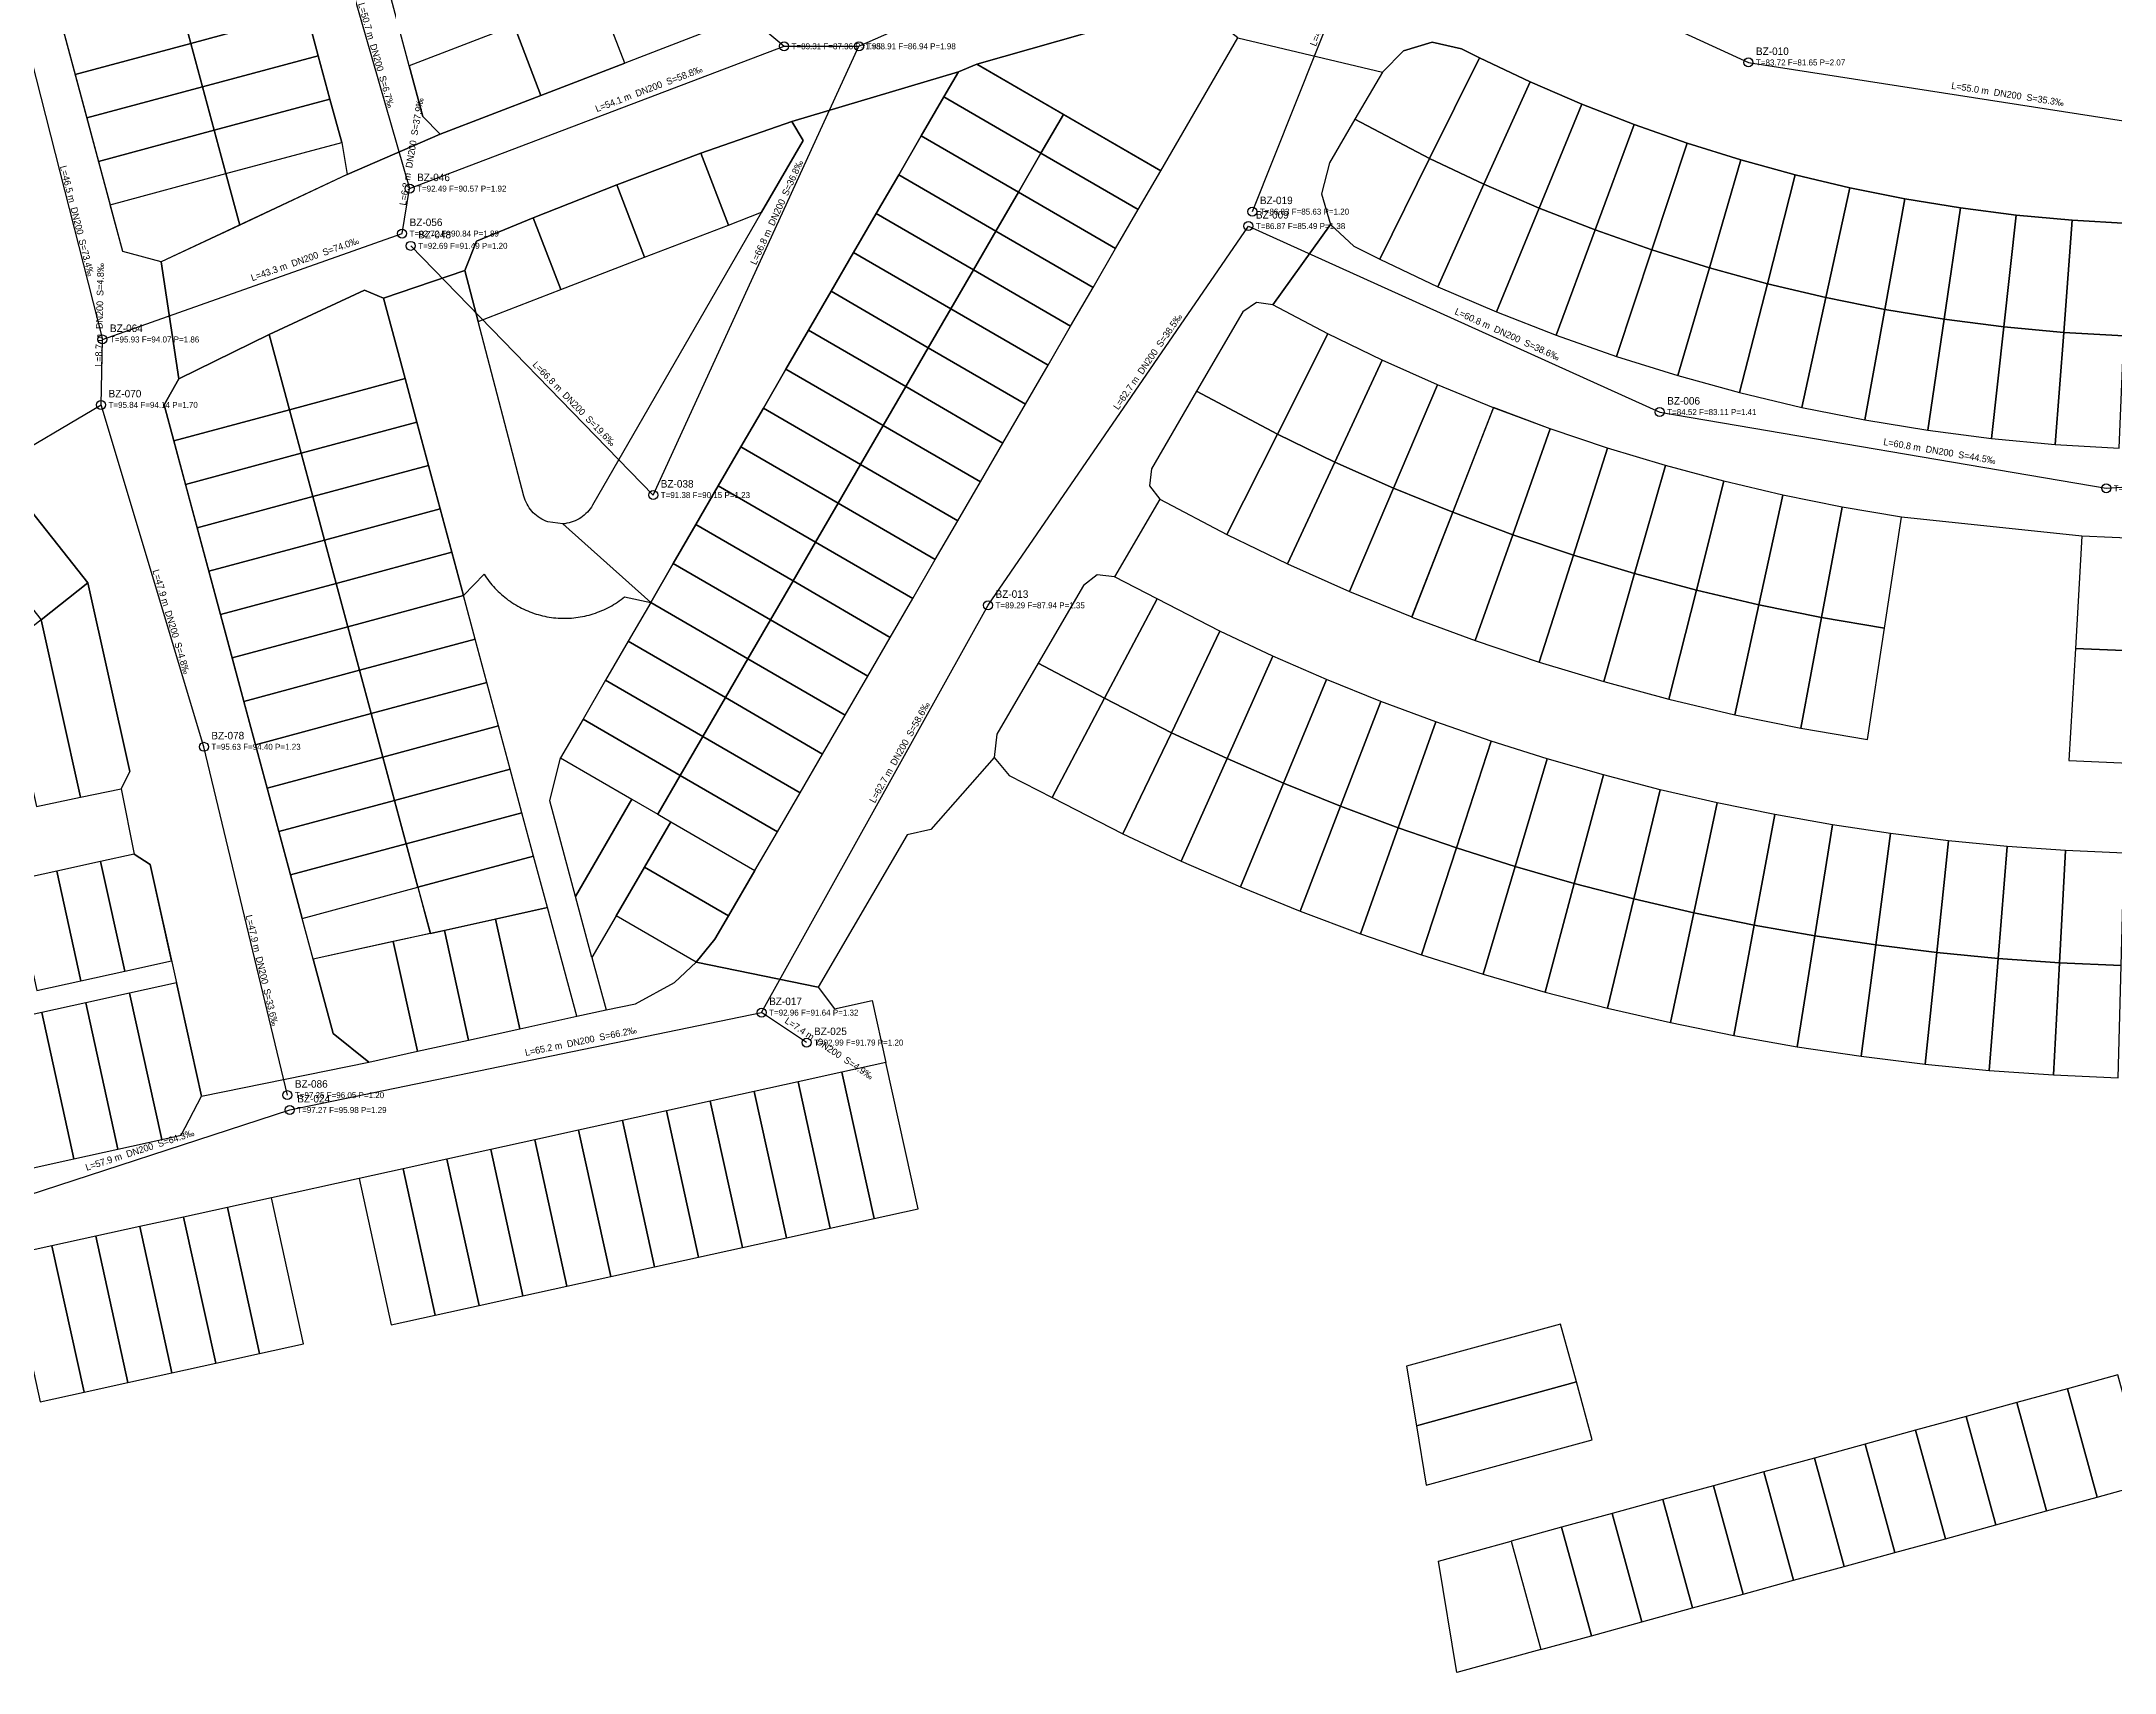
# Model space of a CAD drawing. Header units: metres. Extents: x 308147 to 309178, y 8622681 to 8623304.
# Drawn here: x 308468.3 to 308745.1, y 8622681.4 to 8622899.1 of the extents above; entities that cross this region are included whole.
import ezdxf

# ---------------------------------------------------------------- set-up
doc = ezdxf.new("R2010")
doc.units = ezdxf.units.M
for name, color, linetype in [('BUZONES', 2, 'Continuous'), ('CALLES', 8, 'Continuous'), ('DESAGUE_DN200', 3, 'Continuous'), ('LOTES', 9, 'Continuous'), ('LOTES_SIN_RED', 6, 'Continuous'), ('TEXTO_BUZONES', 7, 'Continuous'), ('TEXTO_TRAMOS', 7, 'Continuous')]:
    doc.layers.add(name, color=color, linetype=linetype)

msp = doc.modelspace()

# ---------------------------------------------------------------- linework, layer by layer
at = {"layer": 'BUZONES'}
for centre in [(308567.5, 8622898.5), (308577.5, 8622898.5), (308696.26, 8622896.34), (308517.5, 8622879.5), (308629.5, 8622874.5), (308630.02, 8622876.43), (308516.5, 8622873.5), (308517.65, 8622871.86), (308476.49, 8622859.36), (308476.3, 8622850.63), (308684.41, 8622849.67), (308550.03, 8622838.59), (308744.03, 8622839.5), (308594.73, 8622823.87), (308490.03, 8622804.98), (308564.5, 8622769.5), (308570.5, 8622765.5), (308501.18, 8622758.48), (308501.5, 8622756.5)]:
    msp.add_circle(centre, 0.6, dxfattribs=at)
at = {"layer": 'CALLES'}
for points in [[(308465.02, 8622838.95), (308474.56, 8622826.88), (308480.13, 8622801.68), (308478.98, 8622799.39), (308480.74, 8622790.67), (308482.88, 8622789.29), (308486.37, 8622773.48), (308489.73, 8622758.33), (308489.73, 8622758.33), (308512.04, 8622762.9), (308507.29, 8622766.73), (308504.63, 8622776.63), (308503.17, 8622782.08), (308501.6, 8622787.87), (308500.04, 8622793.67), (308498.48, 8622799.46), (308496.92, 8622805.26), (308484.71, 8622850.64), (308486.69, 8622854.1), (308484.34, 8622869.71), (308479.21, 8622871.09), (308460.64, 8622940.1)], [(308503.75, 8622903.04), (308505.31, 8622897.24), (308506.87, 8622891.45), (308506.87, 8622891.45), (308508.43, 8622885.65), (308509.16, 8622881.37), (308521.58, 8622886.77), (308519.28, 8622889.13), (308517.46, 8622895.89), (308514, 8622908.77)], [(308557.55, 8622900.6), (308546.23, 8622896.25), (308535.03, 8622891.94), (308521.58, 8622886.77), (308509.16, 8622881.37), (308484.34, 8622869.71), (308486.69, 8622854.1), (308486.69, 8622854.1), (308498.76, 8622860.02), (308511.47, 8622865.95), (308514.01, 8622864.89), (308524.86, 8622868.57), (308526.45, 8622872.5), (308534, 8622875.61), (308545.15, 8622880.01), (308556.39, 8622884.21), (308568.54, 8622888.47), (308590.78, 8622895.11), (308593.22, 8622896.13), (308622.09, 8622904.3)], [(308628.09, 8622899.64), (308647.4, 8622895.06), (308650.21, 8622897.91), (308654.04, 8622899.03), (308657.94, 8622898.17), (308660.34, 8622896.96), (308667.12, 8622893.75), (308674.02, 8622890.78), (308681.01, 8622888.05), (308688.09, 8622885.56), (308695.26, 8622883.33), (308702.5, 8622881.34), (308709.8, 8622879.61), (308717.16, 8622878.14), (308724.57, 8622876.92), (308732.01, 8622875.96), (308739.48, 8622875.27), (308746.98, 8622874.83)], [(308748.86, 8622832.74), (308740.79, 8622833.09), (308716.71, 8622835.63), (308708.75, 8622836.98), (308700.83, 8622838.58), (308692.97, 8622840.43), (308685.17, 8622842.52), (308677.44, 8622844.86), (308669.79, 8622847.44), (308662.22, 8622850.25), (308654.75, 8622853.31), (308647.37, 8622856.6), (308640.11, 8622860.12), (308632.76, 8622863.97), (308640.45, 8622874.72), (308640.45, 8622874.72), (308643.58, 8622871.82), (308647.03, 8622870.07), (308654.77, 8622866.41), (308662.62, 8622863.03), (308670.59, 8622859.92), (308678.66, 8622857.09), (308686.82, 8622854.54), (308695.07, 8622852.28), (308703.39, 8622850.3), (308711.78, 8622848.62), (308720.22, 8622847.24), (308728.7, 8622846.15), (308737.22, 8622845.35), (308745.76, 8622844.86)], [(308466.83, 8622748.71), (308472.69, 8622749.99), (308478.55, 8622751.28), (308484.41, 8622752.57), (308486.99, 8622753.14), (308489.73, 8622758.33), (308512.04, 8622762.9), (308518.54, 8622764.33), (308525.37, 8622765.83), (308532.21, 8622767.34), (308539.82, 8622769.01), (308543.73, 8622769.86), (308547.65, 8622770.69), (308552.89, 8622773.51), (308555.78, 8622776.23), (308572.07, 8622772.88), (308574.21, 8622770.01), (308579.26, 8622771.13), (308581.09, 8622762.82), (308575.23, 8622761.54), (308569.37, 8622760.25), (308563.51, 8622758.96), (308557.65, 8622757.67), (308551.79, 8622756.38), (308545.93, 8622755.1), (308540.07, 8622753.81), (308534.21, 8622752.52), (308528.35, 8622751.23), (308522.49, 8622749.94), (308516.63, 8622748.65), (308510.77, 8622747.37), (308499.05, 8622744.79), (308493.19, 8622743.5), (308487.33, 8622742.21), (308481.47, 8622740.93), (308475.61, 8622739.64), (308469.75, 8622738.35), (308463.89, 8622737.06)]]:
    msp.add_lwpolyline(points, dxfattribs=at)
for points in [[(308555.78, 8622776.23), (308558.27, 8622779.29), (308560.09, 8622782.4), (308563.61, 8622788.45), (308566.62, 8622793.64), (308569.63, 8622798.83), (308572.64, 8622804.02), (308575.65, 8622809.21), (308578.66, 8622814.4), (308581.67, 8622819.59), (308584.68, 8622824.78), (308587.69, 8622829.97), (308590.7, 8622835.16), (308593.71, 8622840.35), (308596.72, 8622845.54), (308599.73, 8622850.74), (308602.74, 8622855.93), (308605.75, 8622861.12), (308608.76, 8622866.31), (308611.77, 8622871.5), (308614.78, 8622876.69), (308617.79, 8622881.88), (308628.09, 8622899.64), (308647.4, 8622895.06), (308643.72, 8622888.76), (308640.34, 8622882.95), (308639.26, 8622878.82), (308640.45, 8622874.72), (308632.76, 8622863.97), (308630.56, 8622864.3), (308628.74, 8622863.03), (308622.58, 8622852.46), (308616.54, 8622842.09), (308616.27, 8622839.83), (308617.66, 8622838.04), (308611.62, 8622827.66), (308609.31, 8622827.96), (308607.48, 8622826.53), (308601.44, 8622816.16), (308595.91, 8622806.65), (308595.57, 8622803.55), (308587.11, 8622793.93), (308583.93, 8622793.24), (308572.07, 8622772.88), (308555.78, 8622776.23)], [(308549.69, 8622824.26), (308552.7, 8622829.45), (308555.71, 8622834.64), (308558.72, 8622839.83), (308561.73, 8622845.02), (308564.74, 8622850.21), (308567.75, 8622855.4), (308570.76, 8622860.59), (308573.77, 8622865.79), (308576.78, 8622870.98), (308579.79, 8622876.17), (308582.8, 8622881.36), (308585.81, 8622886.55), (308588.82, 8622891.74), (308590.78, 8622895.11), (308568.54, 8622888.47), (308570.03, 8622885.94), (308564.49, 8622876.34), (308541.93, 8622837.23), (308541.77, 8622836.99), (308541.61, 8622836.75), (308541.43, 8622836.53), (308541.24, 8622836.31), (308541.04, 8622836.11), (308540.82, 8622835.91), (308540.6, 8622835.73), (308540.36, 8622835.57), (308540.12, 8622835.42), (308539.87, 8622835.28), (308539.61, 8622835.15), (308539.34, 8622835.05), (308539.07, 8622834.95), (308538.79, 8622834.88), (308538.51, 8622834.82), (308538.22, 8622834.77), (308537.94, 8622834.74), (308549.69, 8622824.26)], [(308526.64, 8622861.76), (308524.86, 8622868.57), (308514.01, 8622864.89), (308516.91, 8622854.13), (308518.47, 8622848.33), (308520.03, 8622842.54), (308521.59, 8622836.75), (308523.15, 8622830.95), (308524.71, 8622825.16), (308527.44, 8622828.04), (308527.6, 8622827.79), (308527.77, 8622827.55), (308527.94, 8622827.3), (308528.12, 8622827.07), (308528.31, 8622826.83), (308528.5, 8622826.6), (308528.7, 8622826.38), (308528.9, 8622826.16), (308529.1, 8622825.94), (308529.31, 8622825.73), (308529.53, 8622825.53), (308529.75, 8622825.33), (308529.98, 8622825.13), (308530.21, 8622824.94), (308530.44, 8622824.76), (308530.68, 8622824.58), (308530.92, 8622824.41), (308531.17, 8622824.24), (308531.42, 8622824.08), (308531.68, 8622823.92), (308531.94, 8622823.77), (308532.2, 8622823.63), (308532.46, 8622823.49), (308532.73, 8622823.36), (308533, 8622823.24), (308533.27, 8622823.12), (308533.55, 8622823.01), (308533.83, 8622822.9), (308534.11, 8622822.8), (308534.4, 8622822.71), (308534.68, 8622822.63), (308534.97, 8622822.55), (308535.26, 8622822.48), (308535.55, 8622822.41), (308535.84, 8622822.35), (308536.14, 8622822.3), (308536.43, 8622822.26), (308536.73, 8622822.22), (308537.02, 8622822.19), (308537.32, 8622822.17), (308537.62, 8622822.15), (308537.92, 8622822.14), (308538.21, 8622822.14), (308538.51, 8622822.14), (308538.81, 8622822.16), (308539.11, 8622822.17), (308539.41, 8622822.2), (308539.7, 8622822.23), (308540, 8622822.27), (308540.29, 8622822.32), (308540.59, 8622822.37), (308540.88, 8622822.43), (308541.17, 8622822.5), (308541.46, 8622822.57), (308541.74, 8622822.65), (308542.03, 8622822.74), (308542.31, 8622822.83), (308542.59, 8622822.94), (308542.87, 8622823.04), (308543.15, 8622823.16), (308543.42, 8622823.28), (308543.69, 8622823.4), (308543.96, 8622823.54), (308544.22, 8622823.67), (308544.48, 8622823.82), (308544.74, 8622823.97), (308544.99, 8622824.13), (308545.24, 8622824.29), (308545.49, 8622824.46), (308545.73, 8622824.63), (308545.97, 8622824.82), (308546.2, 8622825), (308549.69, 8622824.26), (308537.94, 8622834.74), (308535.95, 8622835.01), (308535.68, 8622835.11), (308535.42, 8622835.23), (308535.16, 8622835.36), (308534.92, 8622835.51), (308534.68, 8622835.67), (308534.45, 8622835.85), (308534.23, 8622836.03), (308534.02, 8622836.23), (308533.83, 8622836.44), (308533.64, 8622836.67), (308533.47, 8622836.9), (308533.32, 8622837.14), (308533.18, 8622837.39), (308533.05, 8622837.65), (308532.94, 8622837.92), (308532.84, 8622838.19), (308532.76, 8622838.46), (308526.64, 8622861.76)]]:
    msp.add_lwpolyline(points, close=True, dxfattribs=at)
at = {"layer": 'DESAGUE_DN200'}
for p, q in [((308503.7, 8622927.43), (308517.5, 8622879.5)), ((308536.9, 8622924.41), (308567.5, 8622898.5)), ((308577.5, 8622898.5), (308629.5, 8622921.5)), ((308630.02, 8622876.43), (308647, 8622919)), ((308647, 8622919), (308696.26, 8622896.34)), ((308465.1, 8622904.14), (308476.49, 8622859.36)), ((308517.5, 8622879.5), (308567.5, 8622898.5)), ((308550.03, 8622838.59), (308577.5, 8622898.5)), ((308567.5, 8622898.5), (308577.5, 8622898.5)), ((308696.26, 8622896.34), (308750.34, 8622887.92)), ((308516.5, 8622873.5), (308517.5, 8622879.5)), ((308476.49, 8622859.36), (308516.5, 8622873.5)), ((308594.73, 8622823.87), (308629.5, 8622874.5)), ((308629.5, 8622874.5), (308684.41, 8622849.67)), ((308517.65, 8622871.86), (308550.03, 8622838.59)), ((308476.3, 8622850.63), (308476.49, 8622859.36)), ((308428.26, 8622822.26), (308476.3, 8622850.63)), ((308490.03, 8622804.98), (308476.3, 8622850.63)), ((308684.41, 8622849.67), (308744.03, 8622839.5)), ((308744.03, 8622839.5), (308804.5, 8622843.5)), ((308564.5, 8622769.5), (308594.73, 8622823.87)), ((308501.18, 8622758.48), (308490.03, 8622804.98)), ((308501.5, 8622756.5), (308564.5, 8622769.5)), ((308570.5, 8622765.5), (308564.5, 8622769.5)), ((308447.29, 8622738.83), (308501.5, 8622756.5))]:
    msp.add_line(p, q, dxfattribs=at)
at = {"layer": 'LOTES'}
for points in [[(308486.74, 8622904.67), (308488.3, 8622898.88), (308503.75, 8622903.04), (308502.19, 8622908.83)], [(308542.64, 8622905.58), (308550.58, 8622908.63), (308557.4, 8622904.71), (308557.55, 8622900.6), (308546.23, 8622896.25)], [(308542.64, 8622905.58), (308531.44, 8622901.27), (308535.03, 8622891.94), (308546.23, 8622896.25)], [(308471.29, 8622900.52), (308472.85, 8622894.72), (308488.3, 8622898.88), (308486.74, 8622904.67)], [(308488.3, 8622898.88), (308489.86, 8622893.09), (308505.31, 8622897.24), (308503.75, 8622903.04)], [(308628.09, 8622899.64), (308622.09, 8622904.3), (308593.22, 8622896.13), (308617.79, 8622881.88)], [(308517.46, 8622895.89), (308519.28, 8622889.13), (308521.58, 8622886.77), (308535.03, 8622891.94), (308531.44, 8622901.27)], [(308472.85, 8622894.72), (308474.41, 8622888.93), (308489.86, 8622893.09), (308488.3, 8622898.88)], [(308489.86, 8622893.09), (308491.42, 8622887.29), (308506.87, 8622891.45), (308505.31, 8622897.24)], [(308660.34, 8622896.96), (308657.94, 8622898.17), (308654.04, 8622899.03), (308650.21, 8622897.91), (308647.4, 8622895.06), (308643.72, 8622888.76), (308653.69, 8622883.52)], [(308593.22, 8622896.13), (308590.78, 8622895.11), (308588.82, 8622891.74), (308601.8, 8622884.21), (308604.81, 8622889.4)], [(308667.12, 8622893.75), (308660.34, 8622896.96), (308653.69, 8622883.52), (308660.95, 8622880.08)], [(308474.41, 8622888.93), (308475.97, 8622883.13), (308491.42, 8622887.29), (308489.86, 8622893.09)], [(308588.82, 8622891.74), (308585.81, 8622886.55), (308598.79, 8622879.02), (308601.8, 8622884.21)], [(308674.02, 8622890.78), (308667.12, 8622893.75), (308660.95, 8622880.08), (308668.32, 8622876.9)], [(308491.42, 8622887.29), (308492.98, 8622881.5), (308508.43, 8622885.65), (308506.87, 8622891.45)], [(308604.81, 8622889.4), (308601.8, 8622884.21), (308614.78, 8622876.69), (308617.79, 8622881.88)], [(308653.69, 8622883.52), (308643.72, 8622888.76), (308640.34, 8622882.95), (308639.26, 8622878.82), (308640.45, 8622874.72), (308643.58, 8622871.82), (308647.03, 8622870.07)], [(308681.01, 8622888.05), (308674.02, 8622890.78), (308668.32, 8622876.9), (308675.8, 8622873.98)], [(308475.97, 8622883.13), (308477.53, 8622877.34), (308492.98, 8622881.5), (308491.42, 8622887.29)], [(308570.03, 8622885.94), (308568.54, 8622888.47), (308556.39, 8622884.21), (308560.08, 8622874.64), (308564.49, 8622876.34)], [(308585.81, 8622886.55), (308582.8, 8622881.36), (308595.78, 8622873.83), (308598.79, 8622879.02)], [(308688.09, 8622885.56), (308681.01, 8622888.05), (308675.8, 8622873.98), (308683.37, 8622871.32)], [(308492.98, 8622881.5), (308508.43, 8622885.65), (308509.16, 8622881.37), (308494.82, 8622874.64)], [(308556.39, 8622884.21), (308545.15, 8622880.01), (308548.88, 8622870.33), (308560.08, 8622874.64)], [(308601.8, 8622884.21), (308598.79, 8622879.02), (308611.77, 8622871.5), (308614.78, 8622876.69)], [(308660.95, 8622880.08), (308653.69, 8622883.52), (308647.03, 8622870.07), (308654.77, 8622866.41)], [(308695.26, 8622883.33), (308688.09, 8622885.56), (308683.37, 8622871.32), (308691.04, 8622868.93)], [(308702.5, 8622881.34), (308695.26, 8622883.33), (308691.04, 8622868.93), (308698.78, 8622866.81)], [(308477.53, 8622877.34), (308492.98, 8622881.5), (308494.82, 8622874.64), (308484.34, 8622869.71), (308479.21, 8622871.09)], [(308582.8, 8622881.36), (308579.79, 8622876.17), (308592.77, 8622868.64), (308595.78, 8622873.83)], [(308709.8, 8622879.61), (308702.5, 8622881.34), (308698.78, 8622866.81), (308706.6, 8622864.96)], [(308545.15, 8622880.01), (308534, 8622875.61), (308537.69, 8622866.02), (308548.88, 8622870.33)], [(308598.79, 8622879.02), (308595.78, 8622873.83), (308608.76, 8622866.31), (308611.77, 8622871.5)], [(308668.32, 8622876.9), (308660.95, 8622880.08), (308654.77, 8622866.41), (308662.62, 8622863.03)], [(308717.16, 8622878.14), (308709.8, 8622879.61), (308706.6, 8622864.96), (308714.47, 8622863.38)], [(308724.57, 8622876.92), (308717.16, 8622878.14), (308714.47, 8622863.38), (308722.39, 8622862.08)], [(308534, 8622875.61), (308526.45, 8622872.5), (308524.86, 8622868.57), (308526.64, 8622861.76), (308537.69, 8622866.02)], [(308579.79, 8622876.17), (308576.78, 8622870.98), (308589.76, 8622863.45), (308592.77, 8622868.64)], [(308675.8, 8622873.98), (308668.32, 8622876.9), (308662.62, 8622863.03), (308670.59, 8622859.92)], [(308732.01, 8622875.96), (308724.57, 8622876.92), (308722.39, 8622862.08), (308730.36, 8622861.06)], [(308739.48, 8622875.27), (308732.01, 8622875.96), (308730.36, 8622861.06), (308738.35, 8622860.31)], [(308746.98, 8622874.83), (308739.48, 8622875.27), (308738.35, 8622860.31), (308746.37, 8622859.84)], [(308595.78, 8622873.83), (308592.77, 8622868.64), (308605.75, 8622861.12), (308608.76, 8622866.31)], [(308683.37, 8622871.32), (308675.8, 8622873.98), (308670.59, 8622859.92), (308678.66, 8622857.09)], [(308576.78, 8622870.98), (308573.77, 8622865.79), (308586.75, 8622858.26), (308589.76, 8622863.45)], [(308691.04, 8622868.93), (308683.37, 8622871.32), (308678.66, 8622857.09), (308686.82, 8622854.54)], [(308592.77, 8622868.64), (308589.76, 8622863.45), (308602.74, 8622855.93), (308605.75, 8622861.12)], [(308698.78, 8622866.81), (308691.04, 8622868.93), (308686.82, 8622854.54), (308695.07, 8622852.28)], [(308706.6, 8622864.96), (308698.78, 8622866.81), (308695.07, 8622852.28), (308703.39, 8622850.3)], [(308514.01, 8622864.89), (308511.47, 8622865.95), (308498.76, 8622860.02), (308501.46, 8622849.97), (308516.91, 8622854.13)], [(308573.77, 8622865.79), (308570.76, 8622860.59), (308583.74, 8622853.07), (308586.75, 8622858.26)], [(308640.11, 8622860.12), (308632.76, 8622863.97), (308630.56, 8622864.3), (308628.74, 8622863.03), (308622.58, 8622852.46), (308633.36, 8622846.72)], [(308714.47, 8622863.38), (308706.6, 8622864.96), (308703.39, 8622850.3), (308711.78, 8622848.62)], [(308589.76, 8622863.45), (308586.75, 8622858.26), (308599.73, 8622850.74), (308602.74, 8622855.93)], [(308722.39, 8622862.08), (308714.47, 8622863.38), (308711.78, 8622848.62), (308720.22, 8622847.24)], [(308730.36, 8622861.06), (308722.39, 8622862.08), (308720.22, 8622847.24), (308728.7, 8622846.15)], [(308738.35, 8622860.31), (308730.36, 8622861.06), (308728.7, 8622846.15), (308737.22, 8622845.35)], [(308498.76, 8622860.02), (308486.69, 8622854.1), (308484.71, 8622850.64), (308486.01, 8622845.81), (308501.46, 8622849.97)], [(308570.76, 8622860.59), (308567.75, 8622855.4), (308580.73, 8622847.88), (308583.74, 8622853.07)], [(308586.75, 8622858.26), (308583.74, 8622853.07), (308596.72, 8622845.54), (308599.73, 8622850.74)], [(308647.37, 8622856.6), (308640.11, 8622860.12), (308633.36, 8622846.72), (308641.05, 8622843)], [(308746.37, 8622859.84), (308738.35, 8622860.31), (308737.22, 8622845.35), (308745.76, 8622844.86)], [(308654.75, 8622853.31), (308647.37, 8622856.6), (308641.05, 8622843), (308648.86, 8622839.52)], [(308516.91, 8622854.13), (308501.46, 8622849.97), (308503.02, 8622844.18), (308518.47, 8622848.33)], [(308567.75, 8622855.4), (308564.74, 8622850.21), (308577.72, 8622842.69), (308580.73, 8622847.88)], [(308583.74, 8622853.07), (308580.73, 8622847.88), (308593.71, 8622840.35), (308596.72, 8622845.54)], [(308662.22, 8622850.25), (308654.75, 8622853.31), (308648.86, 8622839.52), (308656.77, 8622836.29)], [(308501.46, 8622849.97), (308486.01, 8622845.81), (308487.57, 8622840.02), (308503.02, 8622844.18)], [(308564.74, 8622850.21), (308561.73, 8622845.02), (308574.71, 8622837.5), (308577.72, 8622842.69)], [(308633.36, 8622846.72), (308622.58, 8622852.46), (308616.54, 8622842.09), (308616.27, 8622839.83), (308617.66, 8622838.04), (308626.61, 8622833.33)], [(308669.79, 8622847.44), (308662.22, 8622850.26), (308656.77, 8622836.29), (308664.78, 8622833.3)], [(308518.47, 8622848.33), (308503.02, 8622844.18), (308504.58, 8622838.38), (308520.03, 8622842.54)], [(308580.73, 8622847.88), (308577.72, 8622842.69), (308590.7, 8622835.16), (308593.71, 8622840.35)], [(308677.44, 8622844.86), (308669.79, 8622847.44), (308664.78, 8622833.3), (308672.88, 8622830.57)], [(308561.73, 8622845.02), (308558.72, 8622839.83), (308571.7, 8622832.31), (308574.71, 8622837.5)], [(308685.17, 8622842.52), (308677.44, 8622844.86), (308672.88, 8622830.57), (308681.06, 8622828.1)], [(308503.02, 8622844.18), (308487.57, 8622840.02), (308489.13, 8622834.23), (308504.58, 8622838.38)], [(308520.03, 8622842.54), (308504.58, 8622838.38), (308506.14, 8622832.59), (308521.59, 8622836.75)], [(308577.72, 8622842.69), (308574.71, 8622837.5), (308587.69, 8622829.97), (308590.7, 8622835.16)], [(308692.97, 8622840.43), (308685.17, 8622842.52), (308681.06, 8622828.1), (308689.31, 8622825.88)], [(308455.9, 8622837.62), (308468.3, 8622821.93), (308474.56, 8622826.88), (308465.02, 8622838.95), (308459.53, 8622840.49)], [(308558.72, 8622839.83), (308555.71, 8622834.64), (308568.69, 8622827.12), (308571.7, 8622832.31)], [(308700.83, 8622838.58), (308692.97, 8622840.43), (308689.31, 8622825.88), (308697.63, 8622823.93)], [(308504.58, 8622838.38), (308489.13, 8622834.23), (308490.69, 8622828.43), (308506.14, 8622832.59)], [(308521.59, 8622836.75), (308506.14, 8622832.59), (308507.7, 8622826.79), (308523.15, 8622830.95)], [(308574.71, 8622837.5), (308571.7, 8622832.31), (308584.68, 8622824.78), (308587.69, 8622829.97)], [(308708.75, 8622836.98), (308700.83, 8622838.58), (308697.63, 8622823.93), (308706, 8622822.23)], [(308716.71, 8622835.63), (308708.75, 8622836.98), (308706, 8622822.23), (308714.43, 8622820.8)], [(308555.71, 8622834.64), (308552.7, 8622829.45), (308565.68, 8622821.93), (308568.69, 8622827.12)], [(308506.14, 8622832.59), (308490.69, 8622828.43), (308492.25, 8622822.64), (308507.7, 8622826.79)], [(308523.15, 8622830.95), (308507.7, 8622826.79), (308509.26, 8622821), (308524.71, 8622825.16)], [(308571.7, 8622832.31), (308568.69, 8622827.12), (308581.67, 8622819.59), (308584.68, 8622824.78)], [(308748.86, 8622832.74), (308740.79, 8622833.09), (308739.92, 8622818.11), (308748.46, 8622817.75)], [(308552.7, 8622829.45), (308549.69, 8622824.26), (308562.67, 8622816.74), (308565.68, 8622821.93)], [(308611.62, 8622827.66), (308609.31, 8622827.96), (308607.48, 8622826.53), (308601.44, 8622816.16), (308610.3, 8622811.46), (308617.33, 8622824.72)], [(308474.56, 8622826.88), (308468.3, 8622821.93), (308473.54, 8622798.26), (308478.98, 8622799.39), (308480.13, 8622801.68)], [(308507.7, 8622826.79), (308492.25, 8622822.64), (308493.81, 8622816.84), (308509.26, 8622821)], [(308524.71, 8622825.16), (308509.26, 8622821), (308510.81, 8622815.21), (308526.27, 8622819.36)], [(308568.69, 8622827.12), (308565.68, 8622821.93), (308578.66, 8622814.4), (308581.67, 8622819.59)], [(308549.69, 8622824.26), (308546.68, 8622819.07), (308559.66, 8622811.55), (308562.67, 8622816.74)], [(308509.26, 8622821), (308493.81, 8622816.84), (308495.36, 8622811.05), (308510.81, 8622815.21)], [(308565.68, 8622821.93), (308562.67, 8622816.74), (308575.65, 8622809.21), (308578.66, 8622814.4)], [(308510.81, 8622815.21), (308495.36, 8622811.05), (308496.92, 8622805.26), (308512.37, 8622809.41)], [(308562.67, 8622816.74), (308559.66, 8622811.55), (308572.64, 8622804.02), (308575.65, 8622809.21)], [(308610.3, 8622811.46), (308601.44, 8622816.16), (308595.91, 8622806.65), (308595.57, 8622803.55), (308597.57, 8622801.15), (308603.28, 8622798.21)], [(308559.66, 8622811.55), (308556.65, 8622806.36), (308569.63, 8622798.83), (308572.64, 8622804.02)], [(308512.37, 8622809.41), (308496.92, 8622805.26), (308498.48, 8622799.46), (308513.93, 8622803.62)], [(308556.65, 8622806.36), (308553.64, 8622801.17), (308566.62, 8622793.64), (308569.63, 8622798.83)], [(308513.93, 8622803.62), (308498.48, 8622799.46), (308500.04, 8622793.67), (308515.49, 8622797.83)], [(308553.64, 8622801.17), (308550.63, 8622795.98), (308552.36, 8622794.97), (308563.61, 8622788.45), (308566.62, 8622793.64)], [(308515.49, 8622797.83), (308500.04, 8622793.67), (308501.6, 8622787.87), (308517.05, 8622792.03)], [(308552.36, 8622794.97), (308563.61, 8622788.45), (308560.09, 8622782.4), (308548.85, 8622788.92)], [(308517.05, 8622792.03), (308501.6, 8622787.87), (308503.16, 8622782.08), (308518.61, 8622786.24)], [(308482.88, 8622789.29), (308480.74, 8622790.67), (308476.24, 8622789.68), (308479.46, 8622775.03), (308485.73, 8622776.41)], [(308560.09, 8622782.4), (308558.27, 8622779.29), (308555.78, 8622776.23), (308545.09, 8622782.43), (308548.85, 8622788.92)], [(308518.61, 8622786.24), (308520.26, 8622780.07), (308504.63, 8622776.63), (308503.16, 8622782.08)], [(308528.99, 8622781.99), (308522.15, 8622780.48), (308525.37, 8622765.83), (308532.21, 8622767.34)], [(308535.91, 8622783.51), (308528.99, 8622781.99), (308532.21, 8622767.34), (308539.82, 8622769.01)], [(308555.78, 8622776.23), (308545.09, 8622782.43), (308541.84, 8622776.84), (308543.73, 8622769.86), (308547.65, 8622770.69), (308552.89, 8622773.51)], [(308515.32, 8622778.98), (308504.63, 8622776.63), (308507.29, 8622766.73), (308512.04, 8622762.9), (308518.54, 8622764.33)], [(308522.15, 8622780.48), (308515.32, 8622778.98), (308518.54, 8622764.33), (308525.37, 8622765.83)], [(308484.41, 8622752.57), (308486.99, 8622753.14), (308489.73, 8622758.33), (308486.37, 8622773.48), (308480.11, 8622772.1)], [(308474.25, 8622770.82), (308468.39, 8622769.53), (308472.69, 8622749.99), (308478.55, 8622751.28)], [(308480.11, 8622772.1), (308474.25, 8622770.82), (308478.55, 8622751.28), (308484.41, 8622752.57)], [(308468.39, 8622769.53), (308462.53, 8622768.24), (308466.83, 8622748.71), (308472.69, 8622749.99)], [(308575.23, 8622761.54), (308569.37, 8622760.25), (308573.66, 8622740.71), (308579.52, 8622742)], [(308581.09, 8622762.82), (308575.23, 8622761.54), (308579.52, 8622742), (308585.38, 8622743.29)], [(308563.51, 8622758.96), (308557.65, 8622757.67), (308561.94, 8622738.14), (308567.8, 8622739.43)], [(308569.37, 8622760.25), (308563.51, 8622758.96), (308567.8, 8622739.43), (308573.66, 8622740.71)], [(308551.79, 8622756.38), (308545.93, 8622755.1), (308550.22, 8622735.56), (308556.08, 8622736.85)], [(308557.65, 8622757.67), (308551.79, 8622756.38), (308556.08, 8622736.85), (308561.94, 8622738.14)], [(308540.07, 8622753.81), (308534.21, 8622752.52), (308538.5, 8622732.99), (308544.36, 8622734.27)], [(308545.93, 8622755.1), (308540.07, 8622753.81), (308544.36, 8622734.27), (308550.22, 8622735.56)], [(308528.35, 8622751.23), (308522.49, 8622749.94), (308526.78, 8622730.41), (308532.64, 8622731.7)], [(308534.21, 8622752.52), (308528.35, 8622751.23), (308532.64, 8622731.7), (308538.5, 8622732.99)], [(308516.63, 8622748.65), (308510.77, 8622747.37), (308515.06, 8622727.83), (308520.92, 8622729.12)], [(308522.49, 8622749.94), (308516.63, 8622748.65), (308520.92, 8622729.12), (308526.78, 8622730.41)], [(308499.05, 8622744.79), (308493.19, 8622743.5), (308497.48, 8622723.97), (308503.34, 8622725.26)], [(308487.33, 8622742.21), (308481.47, 8622740.93), (308485.76, 8622721.39), (308491.62, 8622722.68)], [(308493.19, 8622743.5), (308487.33, 8622742.21), (308491.62, 8622722.68), (308497.48, 8622723.97)], [(308475.61, 8622739.64), (308469.75, 8622738.35), (308474.04, 8622718.82), (308479.9, 8622720.1)], [(308481.47, 8622740.93), (308475.61, 8622739.64), (308479.9, 8622720.1), (308485.76, 8622721.39)], [(308469.75, 8622738.35), (308463.89, 8622737.06), (308468.18, 8622717.53), (308474.04, 8622718.82)]]:
    msp.add_lwpolyline(points, close=True, dxfattribs=at)
at = {"layer": 'LOTES_SIN_RED'}
for points in [[(308641.05, 8622843), (308633.36, 8622846.72), (308626.61, 8622833.33), (308634.73, 8622829.4)], [(308648.86, 8622839.52), (308641.05, 8622843), (308634.73, 8622829.4), (308642.97, 8622825.73)], [(308656.77, 8622836.29), (308648.86, 8622839.52), (308642.97, 8622825.73), (308651.31, 8622822.32)], [(308664.78, 8622833.3), (308656.77, 8622836.29), (308651.31, 8622822.31), (308659.76, 8622819.17)], [(308672.88, 8622830.57), (308664.78, 8622833.3), (308659.76, 8622819.17), (308668.31, 8622816.29)], [(308681.06, 8622828.1), (308672.88, 8622830.57), (308668.31, 8622816.29), (308676.94, 8622813.68)], [(308689.31, 8622825.88), (308681.06, 8622828.1), (308676.94, 8622813.68), (308685.65, 8622811.34)], [(308697.63, 8622823.93), (308689.31, 8622825.88), (308685.65, 8622811.34), (308694.42, 8622809.27)], [(308617.33, 8622824.72), (308610.3, 8622811.46), (308619.21, 8622806.87), (308625.68, 8622820.41)], [(308706, 8622822.23), (308697.63, 8622823.93), (308694.42, 8622809.27), (308703.26, 8622807.49)], [(308468.3, 8622821.93), (308463.07, 8622817.8), (308467.67, 8622797.03), (308473.54, 8622798.26)], [(308632.77, 8622817.1), (308625.68, 8622820.41), (308619.21, 8622806.87), (308626.65, 8622803.41)], [(308714.43, 8622820.8), (308706, 8622822.23), (308703.26, 8622807.49), (308712.15, 8622805.98)], [(308526.27, 8622819.36), (308510.81, 8622815.21), (308512.37, 8622809.41), (308527.82, 8622813.57)], [(308546.68, 8622819.07), (308543.67, 8622813.88), (308556.65, 8622806.36), (308559.66, 8622811.55)], [(308639.92, 8622813.98), (308632.77, 8622817.1), (308626.65, 8622803.41), (308634.17, 8622800.13)], [(308748.46, 8622817.75), (308739.92, 8622818.11), (308739.05, 8622803.14), (308748.06, 8622802.76)], [(308647.18, 8622811.05), (308639.92, 8622813.98), (308634.17, 8622800.13), (308641.79, 8622797.05)], [(308527.82, 8622813.57), (308512.37, 8622809.41), (308513.93, 8622803.62), (308529.38, 8622807.78)], [(308543.67, 8622813.88), (308540.66, 8622808.69), (308553.64, 8622801.17), (308556.65, 8622806.36)], [(308610.3, 8622811.46), (308603.28, 8622798.21), (308612.72, 8622793.35), (308619.21, 8622806.87)], [(308540.66, 8622808.69), (308537.65, 8622803.5), (308547.17, 8622797.98), (308550.63, 8622795.98), (308553.64, 8622801.17)], [(308654.51, 8622808.3), (308647.18, 8622811.05), (308641.79, 8622797.05), (308649.49, 8622794.16)], [(308529.38, 8622807.78), (308513.93, 8622803.62), (308515.49, 8622797.83), (308530.94, 8622801.98)], [(308626.65, 8622803.41), (308619.21, 8622806.87), (308612.72, 8622793.35), (308620.53, 8622789.71)], [(308661.91, 8622805.75), (308654.51, 8622808.3), (308649.49, 8622794.16), (308657.27, 8622791.48)], [(308669.37, 8622803.39), (308661.91, 8622805.75), (308657.27, 8622791.48), (308665.11, 8622789.01)], [(308547.17, 8622797.98), (308539.65, 8622785.01), (308536.21, 8622797.79), (308537.65, 8622803.5)], [(308634.17, 8622800.13), (308626.65, 8622803.41), (308620.53, 8622789.71), (308628.43, 8622786.27)], [(308676.9, 8622801.23), (308669.37, 8622803.39), (308665.11, 8622789.01), (308673.01, 8622786.74)], [(308530.94, 8622801.98), (308515.49, 8622797.83), (308517.05, 8622792.03), (308532.5, 8622796.19)], [(308684.48, 8622799.26), (308676.9, 8622801.23), (308673.01, 8622786.74), (308680.97, 8622784.68)], [(308550.63, 8622795.98), (308552.36, 8622794.97), (308548.85, 8622788.92), (308545.09, 8622782.43), (308541.84, 8622776.84), (308539.65, 8622785.01), (308547.17, 8622797.98)], [(308641.79, 8622797.05), (308634.17, 8622800.13), (308628.43, 8622786.27), (308636.41, 8622783.04)], [(308692.1, 8622797.5), (308684.48, 8622799.26), (308680.97, 8622784.68), (308688.98, 8622782.82)], [(308699.77, 8622795.93), (308692.1, 8622797.5), (308688.98, 8622782.82), (308697.03, 8622781.18)], [(308532.5, 8622796.19), (308517.05, 8622792.03), (308518.61, 8622786.24), (308534.06, 8622790.39)], [(308649.49, 8622794.16), (308641.79, 8622797.05), (308636.41, 8622783.04), (308644.48, 8622780.03)], [(308707.48, 8622794.57), (308699.77, 8622795.93), (308697.03, 8622781.18), (308705.13, 8622779.75)], [(308657.27, 8622791.48), (308649.49, 8622794.16), (308644.48, 8622780.03), (308652.62, 8622777.22)], [(308715.22, 8622793.41), (308707.48, 8622794.57), (308705.13, 8622779.75), (308713.26, 8622778.53)], [(308722.99, 8622792.45), (308715.22, 8622793.41), (308713.26, 8622778.53), (308721.42, 8622777.52)], [(308730.79, 8622791.69), (308722.99, 8622792.45), (308721.42, 8622777.52), (308729.6, 8622776.73)], [(308476.24, 8622789.68), (308470.38, 8622788.4), (308473.6, 8622773.74), (308479.46, 8622775.03)], [(308518.61, 8622786.24), (308520.27, 8622780.07), (308535.91, 8622783.51), (308534.06, 8622790.39)], [(308665.11, 8622789.01), (308657.27, 8622791.48), (308652.62, 8622777.22), (308660.84, 8622774.63)], [(308738.6, 8622791.14), (308730.79, 8622791.69), (308729.6, 8622776.73), (308737.8, 8622776.15)], [(308746.42, 8622790.8), (308738.6, 8622791.14), (308737.8, 8622776.15), (308746.02, 8622775.8)], [(308470.38, 8622788.4), (308464.52, 8622787.11), (308467.74, 8622772.46), (308473.6, 8622773.74)], [(308673.01, 8622786.74), (308665.11, 8622789.01), (308660.84, 8622774.63), (308669.12, 8622772.25)], [(308680.97, 8622784.68), (308673.01, 8622786.74), (308669.12, 8622772.25), (308677.46, 8622770.1)], [(308688.98, 8622782.82), (308680.97, 8622784.68), (308677.46, 8622770.1), (308685.85, 8622768.16)], [(308697.03, 8622781.18), (308688.98, 8622782.82), (308685.85, 8622768.16), (308694.29, 8622766.44)], [(308705.13, 8622779.75), (308697.03, 8622781.18), (308694.29, 8622766.44), (308702.77, 8622764.94)], [(308713.26, 8622778.53), (308705.13, 8622779.75), (308702.77, 8622764.94), (308711.29, 8622763.67)], [(308721.42, 8622777.52), (308713.26, 8622778.53), (308711.29, 8622763.67), (308719.84, 8622762.61)], [(308729.6, 8622776.73), (308721.42, 8622777.52), (308719.84, 8622762.61), (308728.42, 8622761.79)], [(308737.8, 8622776.15), (308729.6, 8622776.73), (308728.42, 8622761.79), (308737.01, 8622761.19)], [(308746.02, 8622775.8), (308737.8, 8622776.15), (308737.01, 8622761.19), (308745.62, 8622760.81)], [(308673.28, 8622720.2), (308671.16, 8622727.91), (308650.62, 8622722.29), (308651.92, 8622714.35)], [(308675.39, 8622712.48), (308673.28, 8622720.2), (308651.92, 8622714.35), (308653.22, 8622706.41)], [(308742.8, 8622704.82), (308749.55, 8622706.67), (308745.59, 8622721.13), (308738.84, 8622719.29)], [(308729.3, 8622701.12), (308736.05, 8622702.97), (308732.09, 8622717.44), (308725.33, 8622715.59)], [(308736.05, 8622702.97), (308742.8, 8622704.82), (308738.84, 8622719.29), (308732.09, 8622717.44)], [(308722.55, 8622699.27), (308729.3, 8622701.12), (308725.33, 8622715.59), (308718.58, 8622713.74)], [(308709.04, 8622695.57), (308715.8, 8622697.42), (308711.83, 8622711.89), (308705.08, 8622710.04)], [(308715.8, 8622697.42), (308722.55, 8622699.27), (308718.58, 8622713.74), (308711.83, 8622711.89)], [(308702.29, 8622693.72), (308709.04, 8622695.57), (308705.08, 8622710.04), (308698.33, 8622708.19)], [(308688.79, 8622690.02), (308695.54, 8622691.87), (308691.58, 8622706.34), (308684.83, 8622704.49)], [(308695.54, 8622691.87), (308702.29, 8622693.72), (308698.33, 8622708.19), (308691.58, 8622706.34)], [(308682.04, 8622688.17), (308688.79, 8622690.02), (308684.83, 8622704.49), (308678.08, 8622702.64)], [(308668.54, 8622684.47), (308675.29, 8622686.32), (308671.32, 8622700.79), (308664.57, 8622698.94)], [(308675.29, 8622686.32), (308682.04, 8622688.17), (308678.08, 8622702.64), (308671.32, 8622700.79)], [(308668.54, 8622684.47), (308657.32, 8622681.4), (308654.88, 8622696.29), (308664.58, 8622698.93)]]:
    msp.add_lwpolyline(points, close=True, dxfattribs=at)

# ---------------------------------------------------------------- texts
at = {"layer": 'TEXTO_BUZONES'}
for s, height, p in [('T=89.31 F=87.36 P=1.95', 0.8, (308568.5, 8622898.1)), ('T=88.91 F=86.94 P=1.98', 0.8, (308578.5, 8622898.1)), ('BZ-010', 1, (308697.26, 8622897.34)), ('T=83.72 F=81.65 P=2.07', 0.8, (308697.26, 8622895.94)), ('BZ-046', 1, (308518.5, 8622880.5)), ('T=92.49 F=90.57 P=1.92', 0.8, (308518.5, 8622879.1)), ('BZ-019', 1, (308631.02, 8622877.43)), ('BZ-056', 1, (308517.5, 8622874.5)), ('T=86.87 F=85.49 P=1.38', 0.8, (308630.5, 8622874.1)), ('BZ-009', 1, (308630.5, 8622875.5)), ('T=86.83 F=85.63 P=1.20', 0.8, (308631.02, 8622876.03)), ('T=92.72 F=90.84 P=1.89', 0.8, (308517.5, 8622873.1)), ('T=92.69 F=91.49 P=1.20', 0.8, (308518.65, 8622871.46)), ('BZ-048', 1, (308518.65, 8622872.86)), ('BZ-064', 1, (308477.49, 8622860.36)), ('T=95.93 F=94.07 P=1.86', 0.8, (308477.49, 8622858.96)), ('T=95.84 F=94.14 P=1.70', 0.8, (308477.3, 8622850.23)), ('BZ-070', 1, (308477.3, 8622851.63)), ('T=84.52 F=83.11 P=1.41', 0.8, (308685.41, 8622849.27)), ('BZ-006', 1, (308685.41, 8622850.67)), ('T=91.38 F=90.15 P=1.23', 0.8, (308551.03, 8622838.19)), ('BZ-038', 1, (308551.03, 8622839.59)), ('T=81.82 F=80.38 P=1.44', 0.8, (308745.03, 8622839.1)), ('BZ-013', 1, (308595.73, 8622824.87)), ('T=89.29 F=87.94 P=1.35', 0.8, (308595.73, 8622823.47)), ('BZ-078', 1, (308491.03, 8622805.98)), ('T=95.63 F=94.40 P=1.23', 0.8, (308491.03, 8622804.58)), ('T=92.96 F=91.64 P=1.32', 0.8, (308565.5, 8622769.1)), ('BZ-017', 1, (308565.5, 8622770.5)), ('BZ-025', 1, (308571.5, 8622766.5)), ('T=92.99 F=91.79 P=1.20', 0.8, (308571.5, 8622765.1)), ('T=97.25 F=96.05 P=1.20', 0.8, (308502.18, 8622758.08)), ('BZ-086', 1, (308502.18, 8622759.48)), ('T=97.27 F=95.98 P=1.29', 0.8, (308502.5, 8622756.1)), ('BZ-024', 1, (308502.5, 8622757.5))]:
    msp.add_text(s, height=height, dxfattribs=at).set_placement(p)
at = {"layer": 'TEXTO_TRAMOS'}
for s, rotation, p in [('L=46.8 m  DN200  S=28.1‰', 68.2526, (308638.51, 8622898.42)), ('L=50.7 m  DN200  S=6.7‰', -73.9365, (308510.6, 8622904.17)), ('L=54.1 m  DN200  S=58.8‰', 20.8068, (308542.5, 8622889.7)), ('L=6.2 m  DN200  S=37.9‰', 80.5377, (308517, 8622877.2)), ('L=55.0 m  DN200  S=35.3‰', -8.8457, (308723.3, 8622892.83)), ('L=46.5 m  DN200  S=73.4‰', -75.7233, (308470.8, 8622882.45)), ('L=66.8 m  DN200  S=36.8‰', 65.3649, (308563.76, 8622869.24)), ('L=43.3 m  DN200  S=74.0‰', 19.4603, (308496.5, 8622867.13)), ('L=8.7 m  DN200  S=4.8‰', 88.7136, (308476.4, 8622855.7)), ('L=62.7 m  DN200  S=38.5‰', 55.5216, (308612.12, 8622849.89)), ('L=60.8 m  DN200  S=38.6‰', -24.3369, (308656.95, 8622862.78)), ('L=66.8 m  DN200  S=19.6‰', -45.7828, (308533.84, 8622855.92)), ('L=60.8 m  DN200  S=44.5‰', -9.676, (308714.22, 8622845.28)), ('L=47.9 m  DN200  S=4.8‰', 286.7413, (308483.16, 8622828.5)), ('L=62.7 m  DN200  S=58.6‰', 60.9247, (308579.62, 8622797.39)), ('L=47.9 m  DN200  S=33.6‰', 283.4804, (308495.6, 8622782.43)), ('L=65.2 m  DN200  S=66.2‰', 11.6558, (308533, 8622763.7)), ('L=7.4 m  DN200  S=4.9‰', 326.3099, (308567.5, 8622768.2)), ('L=57.9 m  DN200  S=64.3‰', 18.0524, (308474.39, 8622748.37))]:
    msp.add_text(s, height=0.9, rotation=rotation, dxfattribs=at).set_placement(p)

doc.saveas('drawing.dxf')
